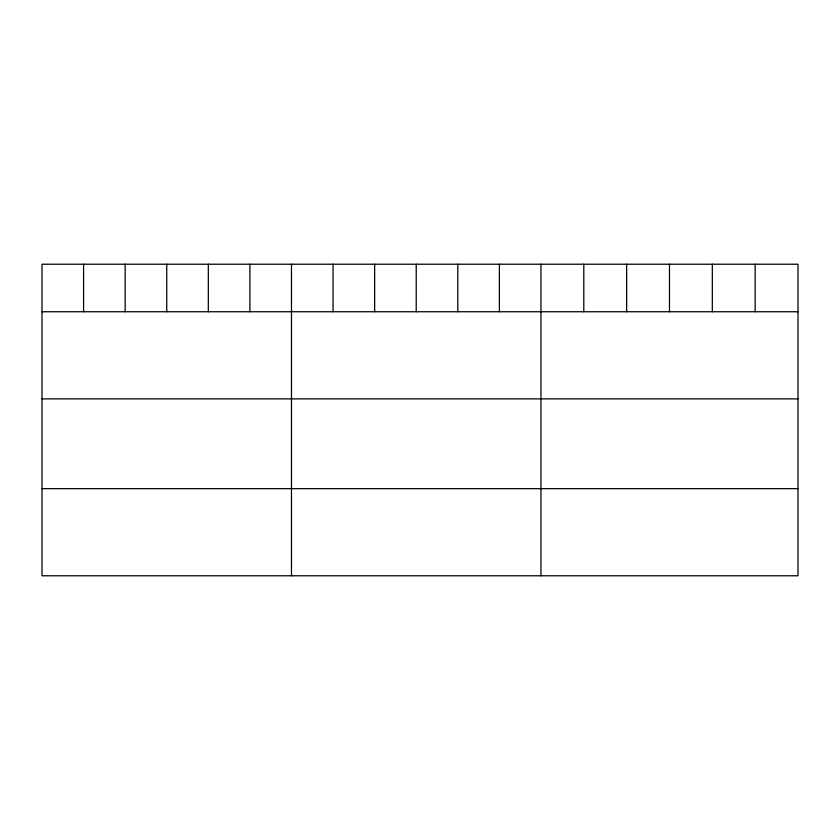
<?xml version="1.0" encoding="UTF-8"?>
<svg xmlns="http://www.w3.org/2000/svg" width="840" height="840" viewBox="0 0 840 840"><rect width="100%" height="100%" fill="white"/><g stroke="black" fill="none" stroke-linecap="round" stroke-linejoin="round"><path stroke-width="1.26" d="M798 311.745L798 575.778L42 575.778L42 264.222L798 264.222L798 311.745L42 311.745M42 398.874L798 398.874M42 488.649L798 488.649M755.16 264.222L755.16 311.745M712.32 264.222L712.32 311.745M669.48 264.222L669.48 311.745M626.64 264.222L626.64 311.745M583.8 264.222L583.8 311.745M540.96 264.222L540.96 575.778M499.38 264.222L499.38 311.745M457.8 264.222L457.8 311.745M416.22 264.222L416.22 311.745M374.64 264.222L374.64 311.745M333.06 264.222L333.06 311.745M291.48 264.222L291.48 575.778M249.9 264.222L249.9 311.745M208.32 264.222L208.32 311.745M166.74 264.222L166.74 311.745M125.16 264.222L125.16 311.745M83.58 264.222L83.58 311.745"/></g></svg>
